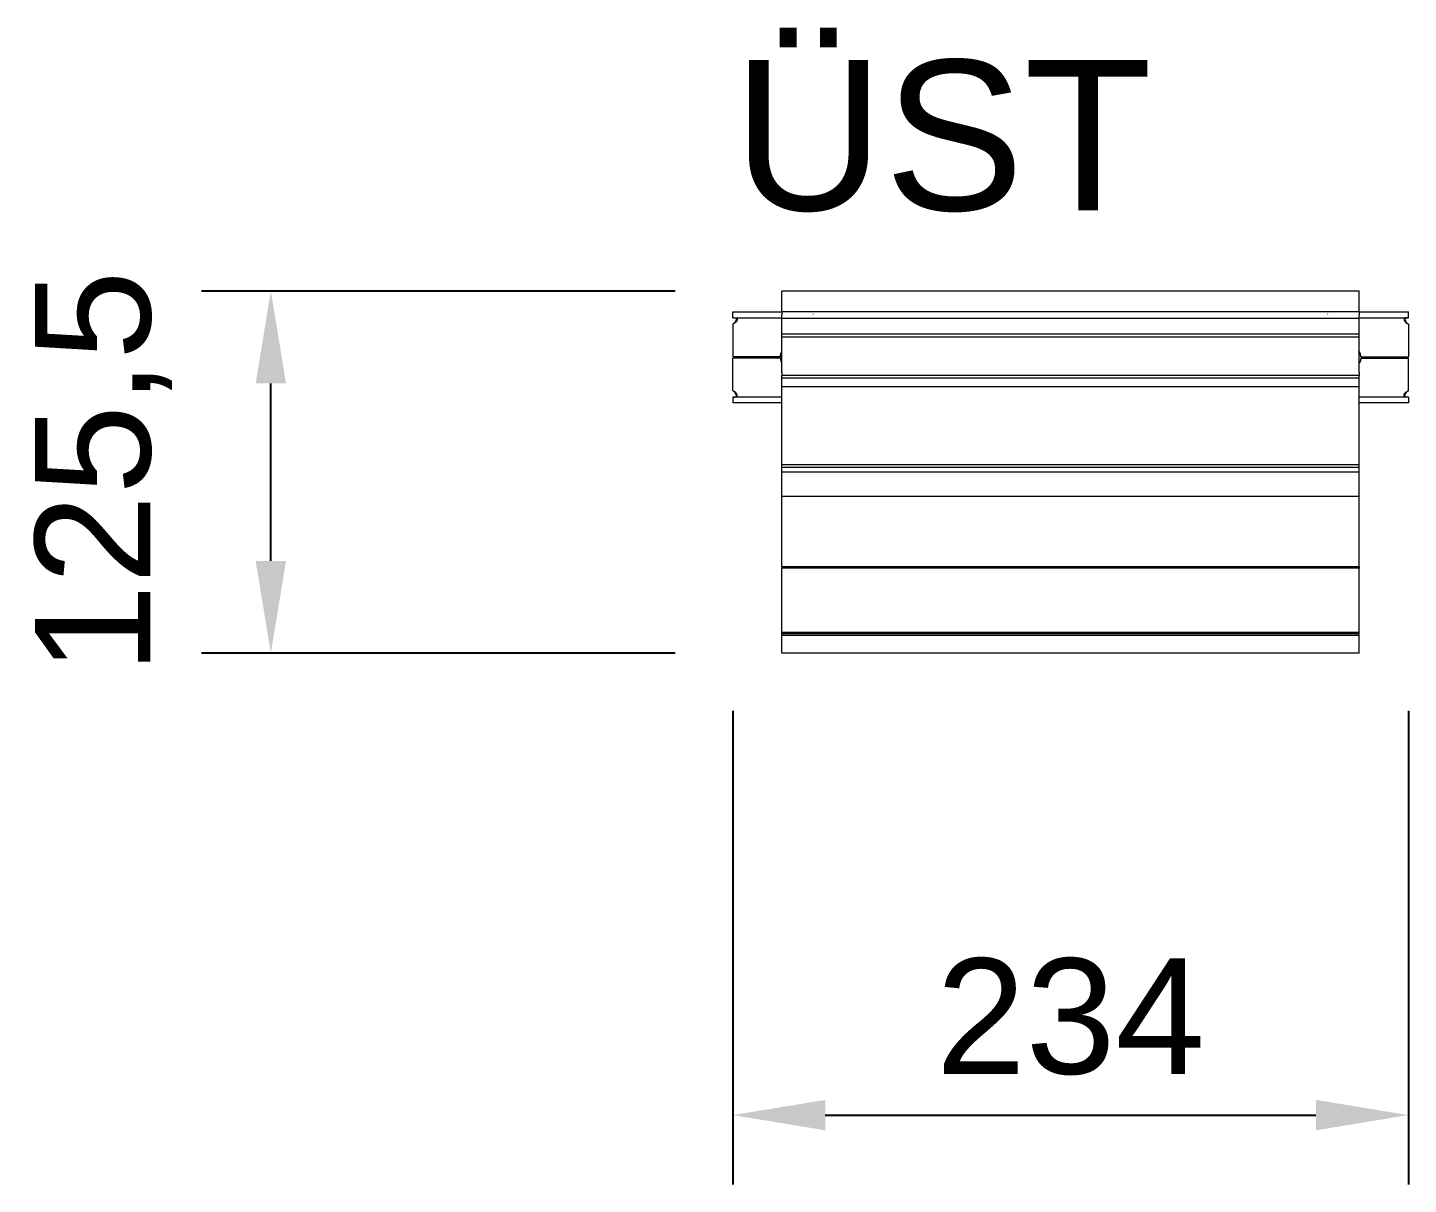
# Model space of a CAD drawing. Header units: millimetres. Extents: x -999 to 4635, y -962 to 3668.
# Drawn here: x -244.2 to 234, y -962.3 to -561.6 of the extents above; entities that cross this region are included whole.
import ezdxf

# ---------------------------------------------------------------- set-up
doc = ezdxf.new("R2010")
doc.units = ezdxf.units.MM
for name, color, linetype, lineweight in [('GORUNEN', 7, 'Continuous', 9), ('OLCU', 4, 'Continuous', 9), ('YAZI', 3, 'Continuous', 9)]:
    doc.layers.add(name, color=color, linetype=linetype, lineweight=lineweight)
doc.styles.add('PI3D', font='arial.ttf')
doc.dimstyles.new('PF_MM', dxfattribs={"dimtxt": 40, "dimasz": 32, "dimexe": 24, "dimexo": 20, "dimgap": 14, "dimtad": 1, "dimdec": 1, "dimtxsty": 'PI3D', "dimcen": 2.5, "dimclrd": 4, "dimclre": 4, "dimclrt": 3, "dimazin": 3, "dimtfac": 1, "dimtmove": 0, "dimatfit": 3})

msp = doc.modelspace()

# ---------------------------------------------------------------- linework, layer by layer
at = {"layer": 'GORUNEN'}
for points in [[(217, -652.87), (17, -652.87)], [(17, -653.38), (17, -652.87)], [(217, -652.87), (17, -652.87)], [(17, -660.11), (17, -653.38)], [(217, -653.38), (217, -652.87)], [(217, -660.11), (217, -653.38)], [(0, -660.11), (17, -660.11)], [(0, -662.11), (0, -660.11)], [(0, -662.11), (17, -662.11)], [(0.38, -664.11), (0.28, -664.17), (0.18, -664.23), (0.09, -664.27), (0, -664.32)], [(0, -664.32), (0, -675.61)], [(0.38, -662.11), (0.61, -662.11), (0.76, -662.12), (0.87, -662.13), (0.95, -662.14), (1.02, -662.16), (1.07, -662.17), (1.12, -662.19), (1.15, -662.2), (1.19, -662.21), (1.22, -662.23), (1.24, -662.24), (1.27, -662.25), (1.29, -662.27), (1.31, -662.28), (1.33, -662.3), (1.34, -662.31), (1.35, -662.32)], [(0.38, -662.11), (0.61, -662.11), (0.76, -662.12), (0.87, -662.13), (0.95, -662.14), (1.02, -662.16), (1.07, -662.17), (1.12, -662.19), (1.15, -662.2), (1.19, -662.21), (1.22, -662.23), (1.24, -662.24), (1.27, -662.25), (1.29, -662.27), (1.31, -662.28), (1.33, -662.3), (1.34, -662.31), (1.35, -662.32)], [(0.38, -662.11), (0.61, -662.11), (0.76, -662.12), (0.87, -662.13), (0.95, -662.14), (1.02, -662.16), (1.07, -662.17), (1.12, -662.19), (1.15, -662.2), (1.19, -662.21), (1.22, -662.23), (1.24, -662.24), (1.27, -662.25), (1.29, -662.27), (1.31, -662.28), (1.33, -662.3), (1.34, -662.31), (1.35, -662.32)], [(0.38, -662.11), (0.61, -662.11), (0.76, -662.12), (0.87, -662.13), (0.95, -662.14), (1.02, -662.16), (1.07, -662.17), (1.12, -662.19), (1.15, -662.2), (1.19, -662.21), (1.22, -662.23), (1.24, -662.24), (1.27, -662.25), (1.29, -662.27), (1.31, -662.28), (1.33, -662.3), (1.34, -662.31), (1.35, -662.32)], [(0.38, -662.11), (0.57, -662.11), (0.74, -662.12), (0.85, -662.13), (0.93, -662.14), (1, -662.15), (1.05, -662.17), (1.1, -662.18), (1.14, -662.19), (1.18, -662.21), (1.2, -662.22), (1.23, -662.23), (1.26, -662.25), (1.28, -662.26), (1.3, -662.28), (1.32, -662.29), (1.34, -662.3), (1.35, -662.32), (1.37, -662.34), (1.38, -662.35), (1.4, -662.37), (1.41, -662.39), (1.42, -662.4), (1.43, -662.42), (1.44, -662.44), (1.45, -662.46), (1.46, -662.48), (1.47, -662.5), (1.48, -662.52), (1.48, -662.54), (1.49, -662.56), (1.49, -662.59), (1.49, -662.61), (1.5, -662.63), (1.5, -662.66), (1.5, -662.67), (1.5, -662.69)], [(1.35, -662.32), (1.28, -662.55), (1.21, -662.75), (1.14, -662.94), (1.05, -663.13), (0.96, -663.31), (0.87, -663.47), (0.78, -663.61), (0.69, -663.75), (0.6, -663.87), (0.51, -663.97), (0.45, -664.04), (0.38, -664.11)], [(1.5, -662.69), (1.5, -662.73), (1.5, -662.76), (1.49, -662.8), (1.49, -662.83), (1.48, -662.87), (1.47, -662.91), (1.46, -662.94), (1.45, -662.98), (1.44, -663.02), (1.42, -663.06), (1.4, -663.1), (1.39, -663.14), (1.37, -663.18), (1.34, -663.22), (1.32, -663.26), (1.3, -663.31), (1.27, -663.35), (1.23, -663.4), (1.18, -663.46), (1.13, -663.53), (1.08, -663.59), (1.02, -663.65), (0.96, -663.71), (0.89, -663.77), (0.82, -663.83), (0.74, -663.89), (0.66, -663.94), (0.58, -664), (0.49, -664.05), (0.44, -664.08), (0.38, -664.11)], [(17, -660.11), (17, -661.08)], [(217, -660.11), (17, -660.11)], [(17, -662.39), (17, -661.08)], [(217, -662.39), (17, -662.39)], [(17, -667.22), (17, -662.39)], [(27.91, -660.86), (27.98, -660.8)], [(27.91, -660.86), (27.92, -660.85)], [(27.91, -660.86), (27.92, -660.85)], [(27.91, -660.86), (27.92, -660.85)], [(27.91, -660.86), (27.92, -660.85)], [(206.06, -660.83), (206.02, -660.8)], [(206.06, -660.83), (206.02, -660.8)], [(206.06, -660.83), (206.02, -660.8)], [(206.06, -660.83), (206.02, -660.8)], [(206.09, -660.86), (206.02, -660.8)], [(217, -660.11), (234, -660.11)], [(217, -660.11), (217, -661.08)], [(217, -662.39), (217, -661.08)], [(217, -662.11), (234, -662.11)], [(217, -667.22), (217, -662.39)], [(233.62, -662.11), (233.43, -662.11), (233.26, -662.12), (233.15, -662.13), (233.07, -662.14), (233, -662.15), (232.95, -662.17), (232.9, -662.18), (232.86, -662.19), (232.82, -662.21), (232.8, -662.22), (232.77, -662.23), (232.74, -662.25), (232.72, -662.26), (232.7, -662.28), (232.68, -662.29), (232.66, -662.3), (232.65, -662.32), (232.63, -662.34), (232.62, -662.35), (232.6, -662.37), (232.59, -662.39), (232.58, -662.4), (232.57, -662.42), (232.56, -662.44), (232.55, -662.46), (232.54, -662.48), (232.53, -662.5), (232.52, -662.52), (232.52, -662.54), (232.51, -662.56), (232.51, -662.59), (232.51, -662.61), (232.5, -662.63), (232.5, -662.66), (232.5, -662.67), (232.5, -662.69)], [(232.5, -662.69), (232.5, -662.73), (232.5, -662.76), (232.51, -662.8), (232.51, -662.83), (232.52, -662.87), (232.53, -662.91), (232.54, -662.94), (232.55, -662.98), (232.56, -663.02), (232.58, -663.06), (232.6, -663.1), (232.61, -663.14), (232.63, -663.18), (232.66, -663.22), (232.68, -663.26), (232.7, -663.31), (232.73, -663.35), (232.77, -663.4), (232.82, -663.46), (232.87, -663.53), (232.92, -663.59), (232.98, -663.65), (233.04, -663.71), (233.11, -663.77), (233.18, -663.83), (233.26, -663.89), (233.34, -663.94), (233.42, -664), (233.51, -664.05), (233.56, -664.08), (233.62, -664.11)], [(233.62, -662.11), (233.39, -662.11), (233.24, -662.12), (233.13, -662.13), (233.05, -662.14), (232.98, -662.16), (232.93, -662.17), (232.88, -662.19), (232.85, -662.2), (232.81, -662.21), (232.78, -662.23), (232.76, -662.24), (232.73, -662.25), (232.71, -662.27), (232.69, -662.28), (232.67, -662.3), (232.66, -662.31), (232.65, -662.32)], [(233.62, -662.11), (233.39, -662.11), (233.24, -662.12), (233.13, -662.13), (233.05, -662.14), (232.98, -662.16), (232.93, -662.17), (232.88, -662.19), (232.85, -662.2), (232.81, -662.21), (232.78, -662.23), (232.76, -662.24), (232.73, -662.25), (232.71, -662.27), (232.69, -662.28), (232.67, -662.3), (232.66, -662.31), (232.65, -662.32)], [(233.62, -662.11), (233.39, -662.11), (233.24, -662.12), (233.13, -662.13), (233.05, -662.14), (232.98, -662.16), (232.93, -662.17), (232.88, -662.19), (232.85, -662.2), (232.81, -662.21), (232.78, -662.23), (232.76, -662.24), (232.73, -662.25), (232.71, -662.27), (232.69, -662.28), (232.67, -662.3), (232.66, -662.31), (232.65, -662.32)], [(233.62, -662.11), (233.39, -662.11), (233.24, -662.12), (233.13, -662.13), (233.05, -662.14), (232.98, -662.16), (232.93, -662.17), (232.88, -662.19), (232.85, -662.2), (232.81, -662.21), (232.78, -662.23), (232.76, -662.24), (232.73, -662.25), (232.71, -662.27), (232.69, -662.28), (232.67, -662.3), (232.66, -662.31), (232.65, -662.32)], [(232.65, -662.32), (232.72, -662.55), (232.79, -662.75), (232.86, -662.94), (232.95, -663.13), (233.04, -663.31), (233.13, -663.47), (233.22, -663.61), (233.31, -663.75), (233.4, -663.87), (233.49, -663.97), (233.55, -664.04), (233.62, -664.11)], [(233.62, -664.11), (233.72, -664.17), (233.82, -664.23), (233.91, -664.27), (234, -664.32)], [(234, -662.11), (234, -660.11)], [(234, -664.32), (234, -675.61)], [(17, -667.85), (17, -667.22)], [(217, -667.85), (17, -667.85)], [(17, -668.87), (17, -667.85)], [(217, -667.85), (17, -667.85)], [(217, -668.87), (17, -668.87)], [(17, -681.06), (17, -668.87)], [(217, -667.85), (217, -667.22)], [(217, -668.87), (217, -667.85)], [(217, -681.06), (217, -668.87)], [(16.5, -675.61), (16.5, -675.45), (16.51, -675.29), (16.53, -675.13), (16.56, -674.98), (16.59, -674.82), (16.63, -674.67), (16.67, -674.52), (16.73, -674.37), (16.78, -674.22), (16.85, -674.08), (16.92, -673.94), (17, -673.8)], [(16.5, -675.61), (16.5, -675.45), (16.51, -675.29), (16.53, -675.13), (16.56, -674.98), (16.59, -674.82), (16.63, -674.67), (16.67, -674.52), (16.73, -674.37), (16.78, -674.22), (16.85, -674.08), (16.92, -673.94), (17, -673.8)], [(16.5, -675.61), (16.5, -675.45), (16.51, -675.29), (16.53, -675.13), (16.56, -674.98), (16.59, -674.82), (16.63, -674.67), (16.67, -674.52), (16.73, -674.37), (16.78, -674.22), (16.85, -674.08), (16.92, -673.94), (17, -673.8)], [(16.5, -675.61), (16.5, -675.45), (16.51, -675.29), (16.53, -675.13), (16.56, -674.98), (16.59, -674.82), (16.63, -674.67), (16.67, -674.52), (16.73, -674.37), (16.78, -674.22), (16.85, -674.08), (16.92, -673.94), (17, -673.8)], [(16.5, -675.61), (16.5, -675.45), (16.51, -675.29), (16.53, -675.13), (16.56, -674.98), (16.59, -674.82), (16.63, -674.67), (16.67, -674.52), (16.73, -674.37), (16.78, -674.22), (16.85, -674.08), (16.92, -673.94), (17, -673.8)], [(217.5, -675.61), (217.5, -675.45), (217.49, -675.29), (217.47, -675.13), (217.44, -674.98), (217.41, -674.82), (217.37, -674.67), (217.33, -674.52), (217.27, -674.37), (217.22, -674.22), (217.15, -674.08), (217.08, -673.94), (217, -673.8)], [(217.5, -675.61), (217.5, -675.45), (217.49, -675.29), (217.47, -675.13), (217.44, -674.98), (217.41, -674.82), (217.37, -674.67), (217.33, -674.52), (217.27, -674.37), (217.22, -674.22), (217.15, -674.08), (217.08, -673.94), (217, -673.8)], [(217.5, -675.61), (217.5, -675.45), (217.49, -675.29), (217.47, -675.13), (217.44, -674.98), (217.41, -674.82), (217.37, -674.67), (217.33, -674.52), (217.27, -674.37), (217.22, -674.22), (217.15, -674.08), (217.08, -673.94), (217, -673.8)], [(217.5, -675.61), (217.5, -675.45), (217.49, -675.29), (217.47, -675.13), (217.44, -674.98), (217.41, -674.82), (217.37, -674.67), (217.33, -674.52), (217.27, -674.37), (217.22, -674.22), (217.15, -674.08), (217.08, -673.94), (217, -673.8)], [(217.5, -675.61), (217.5, -675.45), (217.49, -675.29), (217.47, -675.13), (217.44, -674.98), (217.41, -674.82), (217.37, -674.67), (217.33, -674.52), (217.27, -674.37), (217.22, -674.22), (217.15, -674.08), (217.08, -673.94), (217, -673.8)], [(16.5, -675.61), (0, -675.61)], [(0, -687.4), (0, -676.11)], [(16.5, -676.11), (0, -676.11)], [(4.5, -675.61), (4.5, -676.11)], [(11.5, -675.61), (11.5, -676.11)], [(16.5, -676.11), (16.5, -676.26), (16.51, -676.42), (16.53, -676.58), (16.56, -676.73), (16.59, -676.89), (16.63, -677.04), (16.67, -677.19), (16.73, -677.34), (16.78, -677.49), (16.85, -677.63), (16.92, -677.77), (17, -677.91)], [(16.5, -676.11), (16.5, -676.26), (16.51, -676.42), (16.53, -676.58), (16.56, -676.73), (16.59, -676.89), (16.63, -677.04), (16.67, -677.19), (16.73, -677.34), (16.78, -677.49), (16.85, -677.63), (16.92, -677.77), (17, -677.91)], [(16.5, -676.11), (16.5, -676.26), (16.51, -676.42), (16.53, -676.58), (16.56, -676.73), (16.59, -676.89), (16.63, -677.04), (16.67, -677.19), (16.73, -677.34), (16.78, -677.49), (16.85, -677.63), (16.92, -677.77), (17, -677.91)], [(16.5, -676.11), (16.5, -676.26), (16.51, -676.42), (16.53, -676.58), (16.56, -676.73), (16.59, -676.89), (16.63, -677.04), (16.67, -677.19), (16.73, -677.34), (16.78, -677.49), (16.85, -677.63), (16.92, -677.77), (17, -677.91)], [(16.5, -676.11), (16.5, -676.26), (16.51, -676.42), (16.53, -676.58), (16.56, -676.73), (16.59, -676.89), (16.63, -677.04), (16.67, -677.19), (16.73, -677.34), (16.78, -677.49), (16.85, -677.63), (16.92, -677.77), (17, -677.91)], [(217.5, -676.11), (217.5, -676.26), (217.49, -676.42), (217.47, -676.58), (217.44, -676.73), (217.41, -676.89), (217.37, -677.04), (217.33, -677.19), (217.27, -677.34), (217.22, -677.49), (217.15, -677.63), (217.08, -677.77), (217, -677.91)], [(217.5, -676.11), (217.5, -676.26), (217.49, -676.42), (217.47, -676.58), (217.44, -676.73), (217.41, -676.89), (217.37, -677.04), (217.33, -677.19), (217.27, -677.34), (217.22, -677.49), (217.15, -677.63), (217.08, -677.77), (217, -677.91)], [(217.5, -676.11), (217.5, -676.26), (217.49, -676.42), (217.47, -676.58), (217.44, -676.73), (217.41, -676.89), (217.37, -677.04), (217.33, -677.19), (217.27, -677.34), (217.22, -677.49), (217.15, -677.63), (217.08, -677.77), (217, -677.91)], [(217.5, -676.11), (217.5, -676.26), (217.49, -676.42), (217.47, -676.58), (217.44, -676.73), (217.41, -676.89), (217.37, -677.04), (217.33, -677.19), (217.27, -677.34), (217.22, -677.49), (217.15, -677.63), (217.08, -677.77), (217, -677.91)], [(217.5, -676.11), (217.5, -676.26), (217.49, -676.42), (217.47, -676.58), (217.44, -676.73), (217.41, -676.89), (217.37, -677.04), (217.33, -677.19), (217.27, -677.34), (217.22, -677.49), (217.15, -677.63), (217.08, -677.77), (217, -677.91)], [(217.5, -675.61), (234, -675.61)], [(217.5, -676.11), (234, -676.11)], [(222.5, -676.11), (222.5, -675.61)], [(229.5, -676.11), (229.5, -675.61)], [(234, -687.4), (234, -676.11)], [(17, -681.06), (17, -682.08)], [(217, -682.08), (17, -682.08)], [(17, -683.05), (17, -682.08)], [(217, -682.08), (17, -682.08)], [(217, -683.05), (17, -683.05)], [(17, -685.04), (17, -683.05)], [(217, -681.06), (217, -682.08)], [(217, -683.05), (217, -682.08)], [(217, -685.04), (217, -683.05)], [(0.38, -687.61), (0.28, -687.54), (0.18, -687.48), (0.09, -687.44), (0, -687.4)], [(1.35, -689.39), (1.28, -689.17), (1.21, -688.96), (1.14, -688.77), (1.05, -688.59), (0.96, -688.4), (0.87, -688.24), (0.78, -688.1), (0.69, -687.96), (0.6, -687.84), (0.51, -687.74), (0.45, -687.67), (0.38, -687.61)], [(1.5, -689.02), (1.5, -688.99), (1.5, -688.95), (1.49, -688.92), (1.49, -688.88), (1.48, -688.84), (1.47, -688.81), (1.46, -688.77), (1.45, -688.73), (1.44, -688.69), (1.42, -688.65), (1.4, -688.61), (1.39, -688.57), (1.37, -688.53), (1.34, -688.49), (1.32, -688.45), (1.3, -688.41), (1.27, -688.37), (1.23, -688.31), (1.18, -688.25), (1.13, -688.18), (1.08, -688.12), (1.02, -688.06), (0.96, -688), (0.89, -687.94), (0.82, -687.88), (0.74, -687.82), (0.66, -687.77), (0.58, -687.72), (0.49, -687.66), (0.44, -687.63), (0.38, -687.61)], [(17, -686.06), (17, -685.04)], [(17, -713.07), (17, -686.06)], [(217, -686.06), (17, -686.06)], [(217, -686.06), (17, -686.06)], [(217, -686.06), (217, -685.04)], [(217, -713.07), (217, -686.06)], [(232.5, -689.02), (232.5, -688.99), (232.5, -688.95), (232.51, -688.92), (232.51, -688.88), (232.52, -688.84), (232.53, -688.81), (232.54, -688.77), (232.55, -688.73), (232.56, -688.69), (232.58, -688.65), (232.6, -688.61), (232.61, -688.57), (232.63, -688.53), (232.66, -688.49), (232.68, -688.45), (232.7, -688.41), (232.73, -688.37), (232.77, -688.31), (232.82, -688.25), (232.87, -688.18), (232.92, -688.12), (232.98, -688.06), (233.04, -688), (233.11, -687.94), (233.18, -687.88), (233.26, -687.82), (233.34, -687.77), (233.42, -687.72), (233.51, -687.66), (233.56, -687.63), (233.62, -687.61)], [(232.65, -689.39), (232.72, -689.17), (232.79, -688.96), (232.86, -688.77), (232.95, -688.59), (233.04, -688.4), (233.13, -688.24), (233.22, -688.1), (233.31, -687.96), (233.4, -687.84), (233.49, -687.74), (233.55, -687.67), (233.62, -687.61)], [(233.62, -687.61), (233.72, -687.54), (233.82, -687.48), (233.91, -687.44), (234, -687.4)], [(17, -689.61), (0, -689.61)], [(0, -689.61), (0, -691.61)], [(17, -691.61), (0, -691.61)], [(0.38, -689.61), (0.57, -689.6), (0.74, -689.59), (0.85, -689.58), (0.93, -689.57), (1, -689.56), (1.05, -689.55), (1.1, -689.53), (1.14, -689.52), (1.18, -689.5), (1.2, -689.49), (1.23, -689.48), (1.26, -689.46), (1.28, -689.45), (1.3, -689.44), (1.32, -689.42), (1.34, -689.41), (1.35, -689.39), (1.37, -689.38), (1.38, -689.36), (1.4, -689.34), (1.41, -689.33), (1.42, -689.31), (1.43, -689.29), (1.44, -689.27), (1.45, -689.25), (1.46, -689.23), (1.47, -689.21), (1.48, -689.19), (1.48, -689.17), (1.49, -689.15), (1.49, -689.12), (1.49, -689.1), (1.5, -689.08), (1.5, -689.05), (1.5, -689.04), (1.5, -689.02)], [(0.38, -689.61), (0.61, -689.6), (0.76, -689.59), (0.87, -689.58), (0.95, -689.57), (1.02, -689.55), (1.07, -689.54), (1.12, -689.53), (1.15, -689.51), (1.19, -689.5), (1.22, -689.49), (1.24, -689.47), (1.27, -689.46), (1.29, -689.44), (1.31, -689.43), (1.33, -689.42), (1.34, -689.41), (1.35, -689.39)], [(0.38, -689.61), (0.61, -689.6), (0.76, -689.59), (0.87, -689.58), (0.95, -689.57), (1.02, -689.55), (1.07, -689.54), (1.12, -689.53), (1.15, -689.51), (1.19, -689.5), (1.22, -689.49), (1.24, -689.47), (1.27, -689.46), (1.29, -689.44), (1.31, -689.43), (1.33, -689.42), (1.34, -689.41), (1.35, -689.39)], [(0.38, -689.61), (0.61, -689.6), (0.76, -689.59), (0.87, -689.58), (0.95, -689.57), (1.02, -689.55), (1.07, -689.54), (1.12, -689.53), (1.15, -689.51), (1.19, -689.5), (1.22, -689.49), (1.24, -689.47), (1.27, -689.46), (1.29, -689.44), (1.31, -689.43), (1.33, -689.42), (1.34, -689.41), (1.35, -689.39)], [(0.38, -689.61), (0.61, -689.6), (0.76, -689.59), (0.87, -689.58), (0.95, -689.57), (1.02, -689.55), (1.07, -689.54), (1.12, -689.53), (1.15, -689.51), (1.19, -689.5), (1.22, -689.49), (1.24, -689.47), (1.27, -689.46), (1.29, -689.44), (1.31, -689.43), (1.33, -689.42), (1.34, -689.41), (1.35, -689.39)], [(234, -689.61), (217, -689.61)], [(234, -691.61), (217, -691.61)], [(233.62, -689.61), (233.43, -689.6), (233.26, -689.59), (233.15, -689.58), (233.07, -689.57), (233, -689.56), (232.95, -689.55), (232.9, -689.53), (232.86, -689.52), (232.82, -689.5), (232.8, -689.49), (232.77, -689.48), (232.74, -689.46), (232.72, -689.45), (232.7, -689.44), (232.68, -689.42), (232.66, -689.41), (232.65, -689.39), (232.63, -689.38), (232.62, -689.36), (232.6, -689.34), (232.59, -689.33), (232.58, -689.31), (232.57, -689.29), (232.56, -689.27), (232.55, -689.25), (232.54, -689.23), (232.53, -689.21), (232.52, -689.19), (232.52, -689.17), (232.51, -689.15), (232.51, -689.12), (232.51, -689.1), (232.5, -689.08), (232.5, -689.05), (232.5, -689.04), (232.5, -689.02)], [(233.62, -689.61), (233.39, -689.6), (233.24, -689.59), (233.13, -689.58), (233.05, -689.57), (232.98, -689.55), (232.93, -689.54), (232.88, -689.53), (232.85, -689.51), (232.81, -689.5), (232.78, -689.49), (232.76, -689.47), (232.73, -689.46), (232.71, -689.44), (232.69, -689.43), (232.67, -689.42), (232.66, -689.41), (232.65, -689.39)], [(233.62, -689.61), (233.39, -689.6), (233.24, -689.59), (233.13, -689.58), (233.05, -689.57), (232.98, -689.55), (232.93, -689.54), (232.88, -689.53), (232.85, -689.51), (232.81, -689.5), (232.78, -689.49), (232.76, -689.47), (232.73, -689.46), (232.71, -689.44), (232.69, -689.43), (232.67, -689.42), (232.66, -689.41), (232.65, -689.39)], [(233.62, -689.61), (233.39, -689.6), (233.24, -689.59), (233.13, -689.58), (233.05, -689.57), (232.98, -689.55), (232.93, -689.54), (232.88, -689.53), (232.85, -689.51), (232.81, -689.5), (232.78, -689.49), (232.76, -689.47), (232.73, -689.46), (232.71, -689.44), (232.69, -689.43), (232.67, -689.42), (232.66, -689.41), (232.65, -689.39)], [(233.62, -689.61), (233.39, -689.6), (233.24, -689.59), (233.13, -689.58), (233.05, -689.57), (232.98, -689.55), (232.93, -689.54), (232.88, -689.53), (232.85, -689.51), (232.81, -689.5), (232.78, -689.49), (232.76, -689.47), (232.73, -689.46), (232.71, -689.44), (232.69, -689.43), (232.67, -689.42), (232.66, -689.41), (232.65, -689.39)], [(234, -689.61), (234, -691.61)], [(217, -713.07), (17, -713.07)], [(17, -714.04), (17, -713.07)], [(217, -713.07), (17, -713.07)], [(217, -714.04), (17, -714.04)], [(17, -715.56), (17, -714.04)], [(17, -724.07), (17, -715.56)], [(217, -715.56), (17, -715.56)], [(217, -714.04), (217, -713.07)], [(217, -715.56), (217, -714.04)], [(217, -724.07), (217, -715.56)], [(217, -724.07), (17, -724.07)], [(17, -747.36), (17, -724.07)], [(217, -747.36), (217, -724.07)], [(17, -748.37), (17, -747.36)], [(217, -748.37), (17, -748.37)], [(17, -748.37), (17, -748.41)], [(217, -748.37), (17, -748.37)], [(217, -748.41), (17, -748.41)], [(17, -748.41), (17, -748.63)], [(217, -748.63), (17, -748.63)], [(17, -748.63), (17, -748.84)], [(217, -748.84), (17, -748.84)], [(17, -771.15), (17, -748.84)], [(217, -748.37), (217, -747.36)], [(217, -748.37), (217, -748.41)], [(217, -748.41), (217, -748.63)], [(217, -748.63), (217, -748.84)], [(217, -771.15), (217, -748.84)], [(217, -771.15), (17, -771.15)], [(17, -771.65), (17, -771.15)], [(217, -771.65), (17, -771.65)], [(17, -772.16), (17, -771.65)], [(217, -772.16), (17, -772.16)], [(17, -777.84), (17, -772.16)], [(217, -771.65), (217, -771.15)], [(217, -772.16), (217, -771.65)], [(217, -777.84), (217, -772.16)], [(17, -778.34), (17, -777.84)], [(217, -778.34), (17, -778.34)], [(217, -778.34), (17, -778.34)], [(217, -778.34), (217, -777.84)]]:
    msp.add_lwpolyline(points, dxfattribs=at)

# ---------------------------------------------------------------- texts
at = {"layer": 'YAZI', "style": 'PI3D'}
msp.add_text('ÜST', height=52, dxfattribs=at).set_placement((0, -624.87))

# ---------------------------------------------------------------- dimensions: what is measured, and where the dimension line sits
at = {"layer": 'OLCU'}
msp.add_linear_dim(base=(-160, -778.34), p1=(0, -778.34), p2=(0, -652.87), angle=90, dimstyle='PF_MM', dxfattribs=at).render()
msp.add_linear_dim(base=(0, -938.34), p1=(0, -778.34), p2=(234, -778.34), dimstyle='PF_MM', dxfattribs=at).render()

doc.saveas('drawing.dxf')
